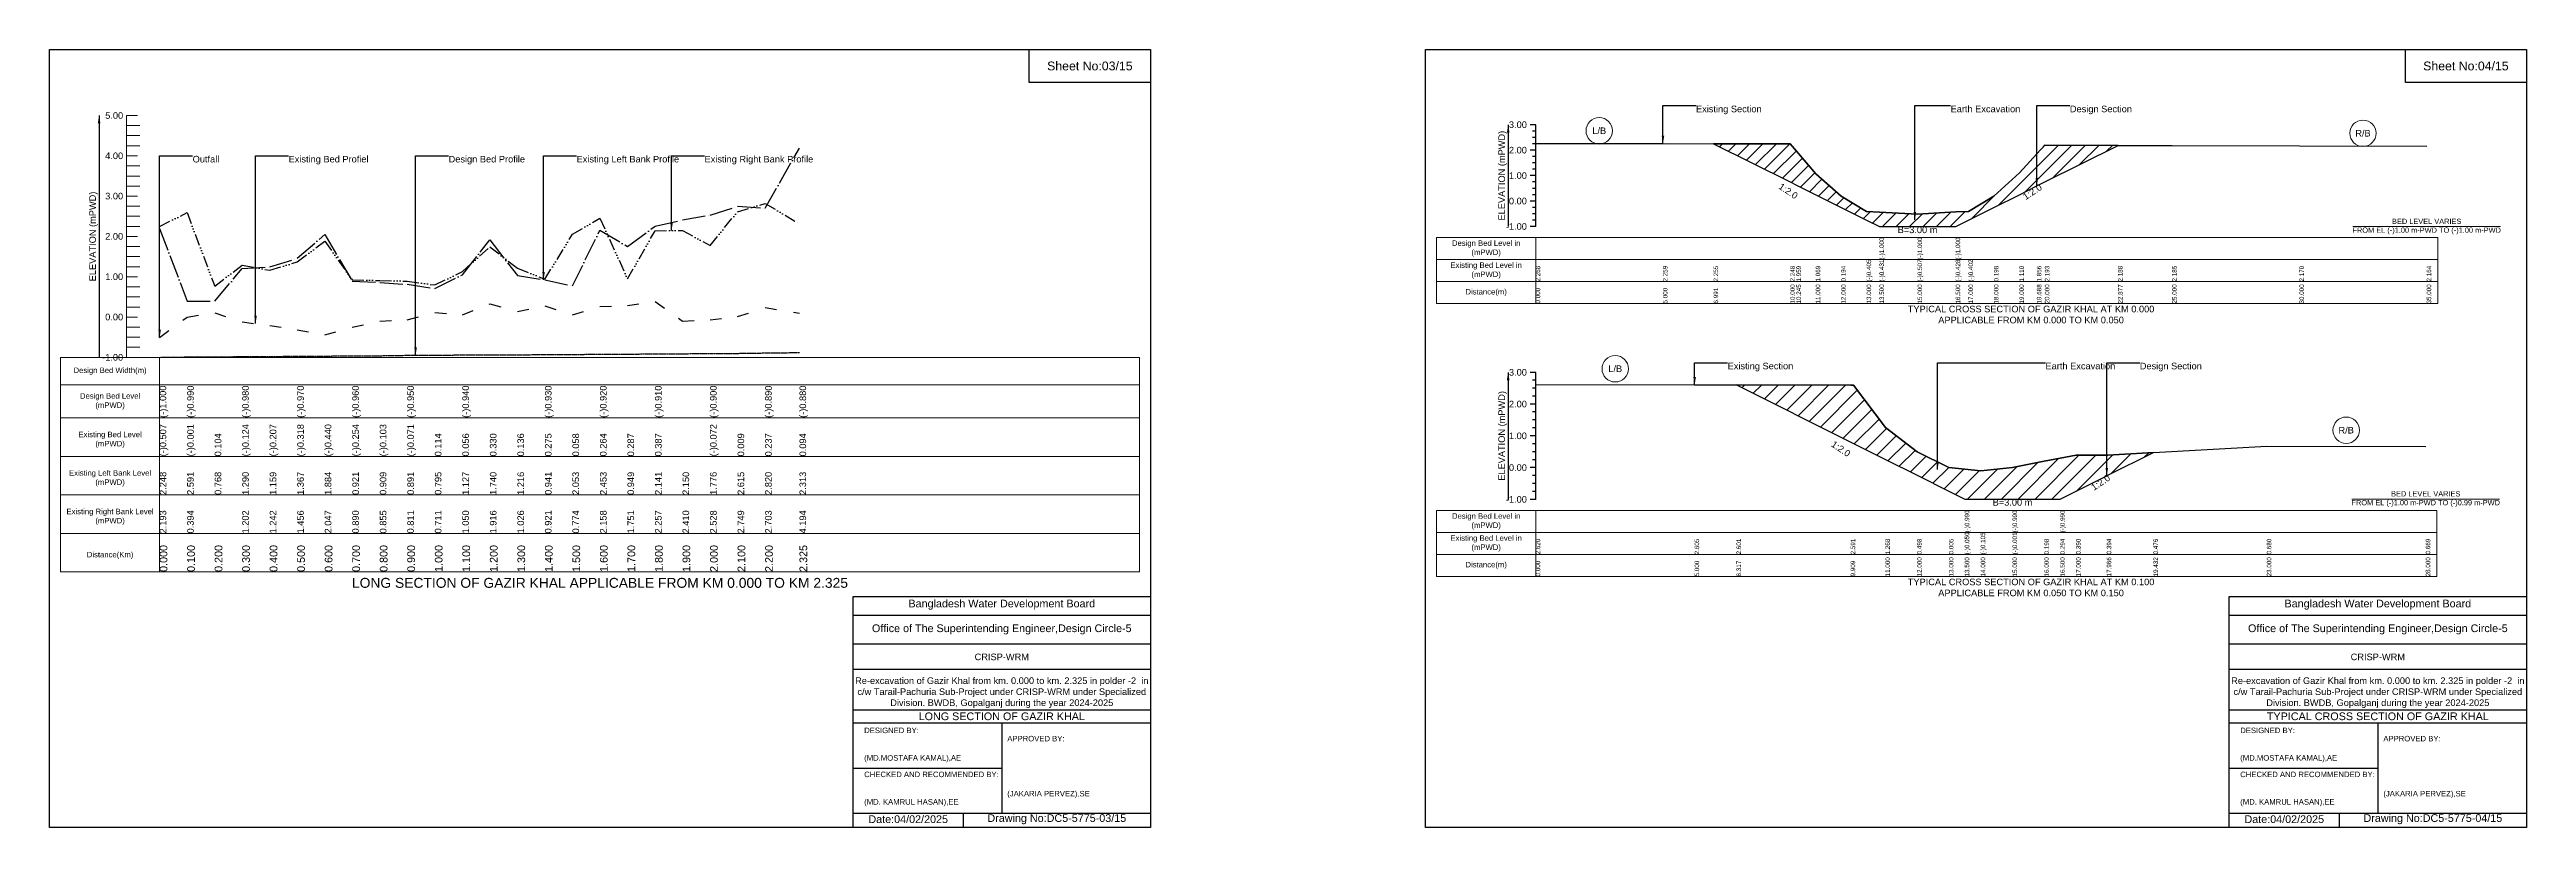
# Model space of a CAD drawing. Header units: inches. Extents: x 91000 to 258000, y -5656 to 9994.
# Drawn here: x 120000 to 138000, y -5656 to 0 of the extents above; entities that cross this region are included whole.
import ezdxf

# ---------------------------------------------------------------- set-up
doc = ezdxf.new("R2010")
doc.units = ezdxf.units.IN
doc.header["$LTSCALE"] = 7
doc.header["$MEASUREMENT"] = 0
for name, pattern in [('ACAD_ISO03W100', [30, 12, -18]), ('ACAD_ISO04W100', [30, 24, -3, 0, -3]), ('ACAD_ISO14W100', [24, 12, -3, 0, -3, 0, -3, 0, -3]), ('CENTER', [2, 1.25, -0.25, 0.25, -0.25])]:
    doc.linetypes.add(name, pattern=pattern)
for name, color, linetype, lineweight in [('Cross section Data Border', 7, 'Continuous', 9), ('Cross Section Labels', 7, 'Continuous', 9), ('Design Bed Level Long Section', 7, 'CENTER', 25), ('Existing Bed Level for Long Section', 7, 'ACAD_ISO03W100', 25), ('Existing Left Bank of Long section', 7, 'ACAD_ISO04W100', 25), ('Existing Right Bank of Long Section', 7, 'ACAD_ISO14W100', 25), ('Existing_Bed_Level for Xsection', 7, 'Continuous', 25), ('Long Section Border', 7, 'Continuous', 9), ('Long Section Labels', 7, 'Continuous', 9), ('Vscale for Long Section', 7, 'Continuous', 9)]:
    doc.layers.add(name, color=color, linetype=linetype, lineweight=lineweight)
doc.styles.get("Standard").update_dxf_attribs({"font": 'arial.ttf'})
doc.dimstyles.get("Standard").update_dxf_attribs({"dimtxt": 0.18, "dimasz": 0.18, "dimexe": 0.18, "dimexo": 0.0625, "dimgap": 0.09, "dimtad": 0, "dimtih": 1, "dimtoh": 1, "dimdec": 4, "dimzin": 0, "dimdsep": 46, "dimtxsty": 'Standard', "dimcen": 0.09, "dimadec": 0, "dimazin": 0, "dimtfac": 1, "dimtdec": 4, "dimtofl": 0, "dimtmove": 0, "dimatfit": 3, "dimfxl": 1, "dimtolj": 1, "dimtzin": 0, "dimarcsym": 0})

msp = doc.modelspace()

# ---------------------------------------------------------------- hatches: boundary and pattern name
at = {"layer": 'Existing_Bed_Level for Xsection'}
h = msp.add_hatch(dxfattribs=at)
h.set_pattern_fill('ANSI31', color=256, scale=555, style=0)
h.paths.add_polyline_path([(132093, -685), (132650, -963), (132695, -986), (132835, -1056), (133020, -1148), (133205, -1241), (133298, -1287), (133575, -1287), (133852, -1287), (133945, -1241), (134130, -1148), (134315, -1056), (134442, -992), (134500, -963), (135032, -697), (134500, -696), (134442, -759), (134315, -897), (134130, -1066), (133945, -1177), (133852, -1181), (133575, -1196), (133298, -1182), (133205, -1177), (133020, -1066), (132835, -904), (132695, -740), (132650, -686)])
h = msp.add_hatch(dxfattribs=at)
h.set_pattern_fill('ANSI31', color=256, scale=693, style=0)
h.paths.add_polyline_path([(132259, -2439), (133089, -2854), (133110, -2864), (133341, -2980), (133572, -3095), (133803, -3211), (133918, -3268), (134034, -3268), (134265, -3268), (134496, -3268), (134612, -3268), (134727, -3211), (134950, -3099), (134958, -3095), (135289, -2930), (134958, -2949), (134950, -2949), (134727, -2950), (134612, -2972), (134496, -2994), (134265, -3040), (134034, -3064), (133918, -3051), (133803, -3039), (133572, -2925), (133341, -2747), (133110, -2441), (133089, -2441)])

# ---------------------------------------------------------------- linework, layer by layer
for points in [[(120000, 0), (128000, 0), (128000, -5656), (120000, -5656)], [(127120, 0), (128000, 0), (128000, -240), (127120, -240)], [(130000, 0), (138000, 0), (138000, -5656), (130000, -5656)], [(137120, 0), (138000, 0), (138000, -240), (137120, -240)]]:
    msp.add_lwpolyline(points, close=True)
for points in [[(125840, -5656), (125840, -3976), (128000, -3976)], [(125840, -4112), (128000, -4112)], [(135840, -5656), (135840, -3976), (138000, -3976)], [(135840, -4112), (138000, -4112)], [(125840, -4320), (128000, -4320)], [(135840, -4320), (138000, -4320)], [(125840, -4504), (128000, -4504)], [(135840, -4504), (138000, -4504)], [(125840, -4800), (128000, -4800)], [(135840, -4800), (138000, -4800)], [(125840, -4896), (128000, -4896)], [(126920, -4896), (126920, -5552)], [(135840, -4896), (138000, -4896)], [(136920, -4896), (136920, -5552)], [(125840, -5224), (126920, -5224)], [(135840, -5224), (136920, -5224)], [(125840, -5552), (128000, -5552)], [(126640, -5552), (126640, -5656)], [(135840, -5552), (138000, -5552)], [(136640, -5552), (136640, -5656)]]:
    msp.add_lwpolyline(points)
at = {"layer": 'Cross section Data Border'}
for points in [[(130080, -1367), (137355, -1367), (137355, -1847), (130080, -1847)], [(130080, -3351), (137348, -3351), (137348, -3831), (130080, -3831)]]:
    msp.add_lwpolyline(points, close=True, dxfattribs=at)
for points in [[(130800, -1367), (130800, -1847)], [(130080, -1527), (137355, -1527)], [(130080, -1687), (137355, -1687)], [(130800, -3351), (130800, -3831)], [(130080, -3511), (137348, -3511)], [(130080, -3671), (137348, -3671)]]:
    msp.add_lwpolyline(points, dxfattribs=at)
at = {"layer": 'Cross Section Labels'}
for points in [[(136739, -1287), (137811, -1287)], [(136732, -3268), (137804, -3268)]]:
    msp.add_lwpolyline(points, dxfattribs=at)
for centre in [(131262, -591), (136812, -609), (131378, -2321), (136690, -2768)]:
    msp.add_circle(centre, 96, dxfattribs=at)
at = {"layer": 'Design Bed Level Long Section'}
msp.add_lwpolyline([(120800, -2238), (121000, -2235), (121200, -2235), (121400, -2232), (121600, -2232), (121800, -2229), (122000, -2229), (122200, -2226), (122400, -2226), (122600, -2223), (122800, -2223), (123000, -2220), (123200, -2220), (123400, -2220), (123600, -2217), (123800, -2217), (124000, -2215), (124200, -2215), (124400, -2212), (124600, -2212), (124800, -2209), (125000, -2209), (125200, -2206), (125450, -2203)], dxfattribs=at)
at = {"layer": 'Existing Bed Level for Long Section'}
msp.add_lwpolyline([(120800, -2094), (121000, -1945), (121200, -1915), (121400, -1981), (121600, -2006), (121800, -2038), (122000, -2074), (122200, -2019), (122400, -1975), (122600, -1966), (122800, -1912), (123000, -1929), (123200, -1848), (123400, -1905), (123600, -1864), (123800, -1928), (124000, -1868), (124200, -1861), (124400, -1832), (124600, -1975), (124800, -1966), (125000, -1942), (125200, -1876), (125450, -1917)], dxfattribs=at)
at = {"layer": 'Existing Left Bank of Long section'}
msp.add_lwpolyline([(120800, -1302), (121000, -1830), (121200, -1830), (121400, -1593), (121600, -1581), (121800, -1518), (122000, -1345), (122200, -1684), (122400, -1694), (122600, -1707), (122800, -1737), (123000, -1637), (123200, -1384), (123400, -1644), (123600, -1675), (123800, -1718), (124000, -1313), (124200, -1432), (124400, -1284), (124600, -1239), (124800, -1204), (125000, -1140), (125200, -1153), (125450, -716)], dxfattribs=at)
at = {"layer": 'Existing Right Bank of Long Section'}
msp.add_lwpolyline([(120800, -1286), (121000, -1186), (121200, -1720), (121400, -1567), (121600, -1605), (121800, -1544), (122000, -1393), (122200, -1675), (122400, -1679), (122600, -1684), (122800, -1712), (123000, -1615), (123200, -1435), (123400, -1589), (123600, -1669), (123800, -1343), (124000, -1226), (124200, -1667), (124400, -1318), (124600, -1315), (124800, -1425), (125000, -1179), (125200, -1119), (125450, -1267)], dxfattribs=at)
at = {"layer": 'Existing_Bed_Level for Xsection'}
for points in [[(130800, -547), (130760, -547)], [(130800, -593), (130776, -593)], [(130800, -640), (130776, -640)], [(130800, -686), (130776, -686)], [(130800, -1287), (130800, -1102), (130800, -917), (130800, -732), (130800, -547)], [(130800, -683), (131725, -684), (132093, -685), (132650, -686), (132695, -740), (132835, -904), (133020, -1066), (133205, -1177), (133298, -1182), (133298, -1182), (133575, -1196), (133575, -1196), (133852, -1181), (133852, -1181), (133945, -1177), (134130, -1066), (134315, -897), (134442, -759), (134500, -696), (135032, -697), (135425, -698), (136350, -701), (137275, -702)], [(130800, -732), (130760, -732)], [(130800, -778), (130776, -778)], [(130800, -825), (130776, -825)], [(130800, -871), (130776, -871)], [(130800, -917), (130760, -917)], [(130800, -963), (130776, -963)], [(130800, -1010), (130776, -1010)], [(130800, -1056), (130776, -1056)], [(130800, -1102), (130760, -1102)], [(130800, -1148), (130776, -1148)], [(130800, -1195), (130776, -1195)], [(130800, -1241), (130776, -1241)], [(130800, -1287), (130760, -1287)], [(130800, -2347), (130760, -2347)], [(130800, -2404), (130776, -2404)], [(130800, -2462), (130776, -2462)], [(130800, -2520), (130776, -2520)], [(130800, -3271), (130800, -3040), (130800, -2809), (130800, -2578), (130800, -2347)], [(130800, -2435), (131955, -2438), (132259, -2439), (133089, -2441), (133110, -2441), (133341, -2747), (133572, -2925), (133803, -3039), (133918, -3051), (133918, -3051), (134034, -3064), (134265, -3040), (134265, -3040), (134496, -2994), (134612, -2972), (134612, -2972), (134727, -2950), (134950, -2949), (134958, -2949), (135289, -2930), (136113, -2883), (137268, -2885)], [(130800, -2578), (130760, -2578)], [(130800, -2635), (130776, -2635)], [(130800, -2693), (130776, -2693)], [(130800, -2809), (130760, -2809)], [(130800, -2751), (130776, -2751)], [(130800, -2866), (130776, -2866)], [(130800, -3040), (130760, -3040)], [(130800, -2924), (130776, -2924)], [(130800, -2982), (130776, -2982)], [(130800, -3097), (130776, -3097)], [(130800, -3155), (130776, -3155)], [(130800, -3213), (130776, -3213)], [(130800, -3271), (130760, -3271)]]:
    msp.add_lwpolyline(points, dxfattribs=at)
for points in [[(132093, -685), (132650, -963), (132695, -986), (132835, -1056), (133020, -1148), (133205, -1241), (133298, -1287), (133298, -1287), (133575, -1287), (133575, -1287), (133852, -1287), (133852, -1287), (133945, -1241), (134130, -1148), (134315, -1056), (134442, -992), (134500, -963), (135032, -697), (135032, -697), (135032, -697), (134500, -696), (134442, -759), (134315, -897), (134130, -1066), (133945, -1177), (133852, -1181), (133852, -1181), (133575, -1196), (133575, -1196), (133298, -1182), (133298, -1182), (133205, -1177), (133020, -1066), (132835, -904), (132695, -740), (132650, -686)], [(132259, -2439), (132259, -2439), (133089, -2854), (133110, -2864), (133341, -2980), (133572, -3095), (133803, -3211), (133918, -3268), (133918, -3268), (134034, -3268), (134265, -3268), (134265, -3268), (134496, -3268), (134612, -3268), (134612, -3268), (134727, -3211), (134950, -3099), (134958, -3095), (135289, -2930), (135289, -2930), (135289, -2930), (134958, -2949), (134950, -2949), (134727, -2950), (134612, -2972), (134612, -2972), (134496, -2994), (134265, -3040), (134265, -3040), (134034, -3064), (133918, -3051), (133918, -3051), (133803, -3039), (133572, -2925), (133341, -2747), (133110, -2441), (133089, -2441), (132259, -2439)]]:
    msp.add_lwpolyline(points, close=True, dxfattribs=at)
at = {"layer": 'Long Section Border'}
msp.add_lwpolyline([(120080, -2238), (127920, -2238), (127920, -3798), (120080, -3798)], close=True, dxfattribs=at)
for points in [[(120800, -2238), (120800, -3798)], [(120080, -2438), (127920, -2438)], [(120080, -2678), (127920, -2678)], [(120080, -2958), (127920, -2958)], [(120080, -3238), (127920, -3238)], [(120080, -3518), (127920, -3518)]]:
    msp.add_lwpolyline(points, dxfattribs=at)
at = {"layer": 'Vscale for Long Section'}
for points in [[(120560, -2238), (120560, -1945), (120560, -1652), (120560, -1359), (120560, -1066), (120560, -773), (120560, -480)], [(120560, -480), (120640, -480)], [(120560, -553), (120656, -553)], [(120560, -626), (120656, -626)], [(120560, -700), (120656, -700)], [(120560, -773), (120640, -773)], [(120560, -846), (120656, -846)], [(120560, -920), (120656, -920)], [(120560, -993), (120656, -993)], [(120560, -1066), (120640, -1066)], [(120560, -1139), (120656, -1139)], [(120560, -1212), (120656, -1212)], [(120560, -1286), (120656, -1286)], [(120560, -1359), (120640, -1359)], [(120560, -1432), (120656, -1432)], [(120560, -1506), (120656, -1506)], [(120560, -1579), (120656, -1579)], [(120560, -1652), (120640, -1652)], [(120560, -1725), (120656, -1725)], [(120560, -1798), (120656, -1798)], [(120560, -1872), (120656, -1872)], [(120560, -1945), (120640, -1945)], [(120560, -2018), (120656, -2018)], [(120560, -2092), (120656, -2092)], [(120560, -2165), (120656, -2165)], [(120560, -2238), (120640, -2238)]]:
    msp.add_lwpolyline(points, dxfattribs=at)

# ---------------------------------------------------------------- texts
for s, insert, char_height, width, attachment_point in [('Sheet No:03/15', (127560, -120), 64, 613.24, 5), ('CRISP-WRM', (126920, -4416), 48, 2240, 5), ('CRISP-WRM', (136920, -4416), 48, 2240, 5), ('Re-excavation of Gazir Khal from km. 0.000 to km. 2.325 in polder -2  in c/w Tarail-Pachuria Sub-Project under CRISP-WRM under Specialized Division. BWDB, Gopalganj during the year 2024-2025', (126920, -4676), 48, 2160, 5), ('Re-excavation of Gazir Khal from km. 0.000 to km. 2.325 in polder -2  in c/w Tarail-Pachuria Sub-Project under CRISP-WRM under Specialized Division. BWDB, Gopalganj during the year 2024-2025', (136920, -4676), 48, 2160, 5), ('LONG SECTION OF GAZIR KHAL', (126920, -4848), 56, 2240, 5), ('TYPICAL CROSS SECTION OF GAZIR KHAL', (136920, -4848), 56, 2240, 5), ('DESIGNED BY:^J^J^J(MD.MOSTAFA KAMAL),AE', (125920, -5056), 40, 1120, 4), ('APPROVED BY:^J^J^J^J^J^J(JAKARIA PERVEZ),SE', (126960, -5216), 40, 1120, 4), ('DESIGNED BY:^J^J^J(MD.MOSTAFA KAMAL),AE', (135920, -5056), 40, 1120, 4), ('APPROVED BY:^J^J^J^J^J^J(JAKARIA PERVEZ),SE', (136960, -5216), 40, 1120, 4), ('CHECKED AND RECOMMENDED BY:^J^J^J(MD. KAMRUL HASAN),EE', (125920, -5376), 40, 1120, 4), ('CHECKED AND RECOMMENDED BY:^J^J^J(MD. KAMRUL HASAN),EE', (135920, -5376), 40, 1120, 4), ('Date:04/02/2025', (126240, -5596), 56, 1120, 5), ('Drawing No:DC5-5775-03/15', (127320, -5596), 56, 1760, 5), ('Date:04/02/2025', (136240, -5596), 56, 1120, 5), ('Drawing No:DC5-5775-04/15', (137320, -5596), 56, 1760, 5)]:
    msp.add_mtext(s, dxfattribs=dict(insert=insert, char_height=char_height, width=width, attachment_point=attachment_point))
at = {"attachment_point": 5}
for s, insert, char_height in [('Sheet No:04/15', (137560, -120), 64), ('Bangladesh Water Development Board', (126920, -4036), 56), ('Bangladesh Water Development Board', (136920, -4036), 56), ('Office of The Superintending Engineer,Design Circle-5', (126920, -4216), 56), ('Office of The Superintending Engineer,Design Circle-5', (136920, -4216), 56)]:
    msp.add_mtext(s, dxfattribs=dict(at, insert=insert, char_height=char_height))
at = {"layer": 'Cross section Data Border', "char_height": 40, "width": 640, "attachment_point": 5}
for s, insert in [('Design Bed Level in (mPWD)', (130440, -1447)), ('Existing Bed Level in (mPWD)', (130440, -1607)), ('Distance(m)', (130440, -1767)), ('Design Bed Level in (mPWD)', (130440, -3431)), ('Existing Bed Level in (mPWD)', (130440, -3591)), ('Distance(m)', (130440, -3751))]:
    msp.add_mtext(s, dxfattribs=dict(at, insert=insert))
at = {"layer": 'Cross Section Labels'}
for s, insert, char_height, attachment_point in [('Existing Section', (131965, -408), 48, 1), ('Earth Excavation', (133815, -408), 48, 1), ('Design Section', (134682, -408), 48, 1), ('L/B', (131262, -591), 48, 5), ('R/B', (136812, -609), 48, 5), ('BED LEVEL VARIES ^JFROM EL (-)1.00 m-PWD TO (-)1.00 m-PWD', (137275, -1287), 38.4, 5), ('B=3.00 m', (133575, -1287), 48, 2), ('TYPICAL CROSS SECTION OF GAZIR KHAL AT KM 0.000^JAPPLICABLE FROM KM 0.000 TO KM 0.050', (134400, -1927), 48, 5), ('L/B', (131378, -2321), 48, 5), ('Existing Section', (132195, -2277), 48, 1), ('Earth Excavation', (134505, -2277), 48, 1), ('Design Section', (135190, -2277), 48, 1), ('R/B', (136690, -2768), 48, 5), ('BED LEVEL VARIES ^JFROM EL (-)1.00 m-PWD TO (-)0.99 m-PWD', (137268, -3268), 38.4, 5), ('B=3.00 m', (134265, -3268), 48, 2), ('TYPICAL CROSS SECTION OF GAZIR KHAL AT KM 0.100^JAPPLICABLE FROM KM 0.050 TO KM 0.150', (134400, -3911), 48, 5)]:
    msp.add_mtext(s, dxfattribs=dict(at, insert=insert, char_height=char_height, attachment_point=attachment_point))
at = {"layer": 'Cross Section Labels', "char_height": 48, "attachment_point": 2}
for insert, rotation in [((132649, -1009), 326.3099), ((134396, -1015), 33.6901), ((133031, -2883), 326.3099), ((134892, -3128), 33.6901)]:
    msp.add_mtext('1:2.0', dxfattribs=dict(at, insert=insert, rotation=rotation))
at = {"layer": 'Existing_Bed_Level for Xsection', "char_height": 48, "attachment_point": 6}
for s, insert in [('3.00', (130736, -547)), ('2.00', (130736, -732)), ('1.00', (130736, -917)), ('0.00', (130736, -1102)), ('-1.00', (130736, -1287)), ('3.00', (130736, -2347)), ('2.00', (130736, -2578)), ('1.00', (130736, -2809)), ('0.00', (130736, -3040)), ('-1.00', (130736, -3271))]:
    msp.add_mtext(s, dxfattribs=dict(at, insert=insert))
at = {"layer": 'Existing_Bed_Level for Xsection', "rotation": 90}
for s, insert, char_height, attachment_point in [('ELEVATION (mPWD)', (130560, -917), 48, 5), ('(-)1.000', (133298, -1527), 32.8, 1), ('(-)1.000', (133575, -1527), 32.8, 1), ('(-)1.000', (133852, -1527), 32.8, 1), ('2.268', (130800, -1687), 32.8, 1), ('2.259', (131725, -1687), 32.8, 1), ('2.255', (132093, -1687), 32.8, 1), ('2.248', (132650, -1687), 32.8, 1), ('1.959', (132695, -1687), 32.8, 1), ('1.069', (132835, -1687), 32.8, 1), ('0.194', (133020, -1687), 32.8, 1), ('(-)0.405', (133205, -1687), 32.8, 1), ('(-)0.431', (133298, -1687), 32.8, 1), ('(-)0.507', (133575, -1687), 32.8, 1), ('(-)0.428', (133852, -1687), 32.8, 1), ('(-)0.402', (133945, -1687), 32.8, 1), ('0.198', (134130, -1687), 32.8, 1), ('1.110', (134315, -1687), 32.8, 1), ('1.856', (134442, -1687), 32.8, 1), ('2.193', (134500, -1687), 32.8, 1), ('2.188', (135032, -1687), 32.8, 1), ('2.185', (135425, -1687), 32.8, 1), ('2.170', (136350, -1687), 32.8, 1), ('2.164', (137275, -1687), 32.8, 1), ('0.000', (130800, -1847), 32.8, 1), ('5.000', (131725, -1847), 32.8, 1), ('6.991', (132093, -1847), 32.8, 1), ('10.000', (132650, -1847), 32.8, 1), ('10.245', (132695, -1847), 32.8, 1), ('11.000', (132835, -1847), 32.8, 1), ('12.000', (133020, -1847), 32.8, 1), ('13.000', (133205, -1847), 32.8, 1), ('13.500', (133298, -1847), 32.8, 1), ('15.000', (133575, -1847), 32.8, 1), ('16.500', (133852, -1847), 32.8, 1), ('17.000', (133945, -1847), 32.8, 1), ('18.000', (134130, -1847), 32.8, 1), ('19.000', (134315, -1847), 32.8, 1), ('19.688', (134442, -1847), 32.8, 1), ('20.000', (134500, -1847), 32.8, 1), ('22.877', (135032, -1847), 32.8, 1), ('25.000', (135425, -1847), 32.8, 1), ('30.000', (136350, -1847), 32.8, 1), ('35.000', (137275, -1847), 32.8, 1), ('ELEVATION (mPWD)', (130560, -2809), 48, 5), ('(-)0.990', (133918, -3511), 32.8, 1), ('(-)0.990', (134265, -3511), 32.8, 1), ('(-)0.990', (134612, -3511), 32.8, 1), ('2.620', (130800, -3671), 32.8, 1), ('2.605', (131955, -3671), 32.8, 1), ('2.601', (132259, -3671), 32.8, 1), ('2.591', (133089, -3671), 32.8, 1), ('1.268', (133341, -3671), 32.8, 1), ('0.498', (133572, -3671), 32.8, 1), ('0.005', (133803, -3671), 32.8, 1), ('(-)0.050', (133918, -3671), 32.8, 1), ('(-)0.105', (134034, -3671), 32.8, 1), ('(-)0.001', (134265, -3671), 32.8, 1), ('0.198', (134496, -3671), 32.8, 1), ('0.294', (134612, -3671), 32.8, 1), ('0.390', (134727, -3671), 32.8, 1), ('0.394', (134950, -3671), 32.8, 1), ('0.476', (135289, -3671), 32.8, 1), ('0.680', (136113, -3671), 32.8, 1), ('0.669', (137268, -3671), 32.8, 1), ('0.000', (130800, -3831), 32.8, 1), ('5.000', (131955, -3831), 32.8, 1), ('6.317', (132259, -3831), 32.8, 1), ('9.909', (133089, -3831), 32.8, 1), ('11.000', (133341, -3831), 32.8, 1), ('12.000', (133572, -3831), 32.8, 1), ('13.000', (133803, -3831), 32.8, 1), ('13.500', (133918, -3831), 32.8, 1), ('14.000', (134034, -3831), 32.8, 1), ('15.000', (134265, -3831), 32.8, 1), ('16.000', (134496, -3831), 32.8, 1), ('16.500', (134612, -3831), 32.8, 1), ('17.000', (134727, -3831), 32.8, 1), ('17.966', (134950, -3831), 32.8, 1), ('19.432', (135289, -3831), 32.8, 1), ('23.000', (136113, -3831), 32.8, 1), ('28.000', (137268, -3831), 32.8, 1)]:
    msp.add_mtext(s, dxfattribs=dict(at, insert=insert, char_height=char_height, attachment_point=attachment_point))
at = {"layer": 'Long Section Border', "attachment_point": 5}
for s, insert, char_height in [('Design Bed Width(m)', (120440, -2338), 40), ('Design Bed Level^J(mPWD)', (120440, -2558), 40), ('Existing Bed Level^J(mPWD)', (120440, -2838), 40), ('Existing Left Bank Level^J(mPWD)', (120440, -3118), 40), ('Existing Right Bank Level^J(mPWD)', (120440, -3398), 40), ('Distance(Km)', (120440, -3678), 40), ('LONG SECTION OF GAZIR KHAL APPLICABLE FROM KM 0.000 TO KM 2.325', (124000, -3878), 72)]:
    msp.add_mtext(s, dxfattribs=dict(at, insert=insert, char_height=char_height))
at = {"layer": 'Long Section Labels', "char_height": 48, "attachment_point": 1}
for s, insert in [('Outfall', (121040, -773)), ('Existing Bed Profiel', (121737, -773)), ('Design Bed Profile', (122900, -773)), ('Existing Left Bank Profile', (123830, -773)), ('Existing Right Bank Profile', (124760, -773))]:
    msp.add_mtext(s, dxfattribs=dict(at, insert=insert))
at = {"layer": 'Vscale for Long Section', "char_height": 48, "attachment_point": 6}
for s, insert in [('5.00', (120535, -480)), ('4.00', (120535, -773)), ('3.00', (120535, -1066)), ('2.00', (120535, -1359)), ('1.00', (120535, -1652)), ('0.00', (120535, -1945)), ('-1.00', (120535, -2238))]:
    msp.add_mtext(s, dxfattribs=dict(at, insert=insert))
at = {"layer": 'Vscale for Long Section', "rotation": 90}
for s, insert, char_height, attachment_point in [('ELEVATION (mPWD)', (120320, -1359), 48, 5), ('(-)1.000', (120800, -2678), 48, 1), ('(-)0.990', (121000, -2678), 48, 1), ('(-)0.990', (121000, -2678), 48, 1), ('(-)0.980', (121400, -2678), 48, 1), ('(-)0.980', (121400, -2678), 48, 1), ('(-)0.970', (121800, -2678), 48, 1), ('(-)0.970', (121800, -2678), 48, 1), ('(-)0.960', (122200, -2678), 48, 1), ('(-)0.960', (122200, -2678), 48, 1), ('(-)0.950', (122600, -2678), 48, 1), ('(-)0.950', (122600, -2678), 48, 1), ('(-)0.940', (123000, -2678), 48, 1), ('(-)0.940', (123000, -2678), 48, 1), ('(-)0.940', (123000, -2678), 48, 1), ('(-)0.930', (123600, -2678), 48, 1), ('(-)0.930', (123600, -2678), 48, 1), ('(-)0.920', (124000, -2678), 48, 1), ('(-)0.920', (124000, -2678), 48, 1), ('(-)0.910', (124400, -2678), 48, 1), ('(-)0.910', (124400, -2678), 48, 1), ('(-)0.900', (124800, -2678), 48, 1), ('(-)0.900', (124800, -2678), 48, 1), ('(-)0.890', (125200, -2678), 48, 1), ('(-)0.880', (125450, -2678), 48, 1), ('(-)0.507', (120800, -2958), 48, 1), ('(-)0.001', (121000, -2958), 48, 1), ('0.104', (121200, -2958), 48, 1), ('(-)0.124', (121400, -2958), 48, 1), ('(-)0.207', (121600, -2958), 48, 1), ('(-)0.318', (121800, -2958), 48, 1), ('(-)0.440', (122000, -2958), 48, 1), ('(-)0.254', (122200, -2958), 48, 1), ('(-)0.103', (122400, -2958), 48, 1), ('(-)0.103', (122400, -2958), 48, 1), ('(-)0.071', (122600, -2958), 48, 1), ('0.114', (122800, -2958), 48, 1), ('0.056', (123000, -2958), 48, 1), ('0.330', (123200, -2958), 48, 1), ('0.136', (123400, -2958), 48, 1), ('0.275', (123600, -2958), 48, 1), ('0.058', (123800, -2958), 48, 1), ('0.264', (124000, -2958), 48, 1), ('0.287', (124200, -2958), 48, 1), ('0.387', (124400, -2958), 48, 1), ('(-)0.072', (124800, -2958), 48, 1), ('0.009', (125000, -2958), 48, 1), ('0.237', (125200, -2958), 48, 1), ('0.094', (125450, -2958), 48, 1), ('2.248', (120800, -3238), 48, 1), ('2.591', (121000, -3238), 48, 1), ('0.768', (121200, -3238), 48, 1), ('1.290', (121400, -3238), 48, 1), ('1.159', (121600, -3238), 48, 1), ('1.367', (121800, -3238), 48, 1), ('1.884', (122000, -3238), 48, 1), ('0.921', (122200, -3238), 48, 1), ('0.909', (122400, -3238), 48, 1), ('0.891', (122600, -3238), 48, 1), ('0.795', (122800, -3238), 48, 1), ('1.127', (123000, -3238), 48, 1), ('1.740', (123200, -3238), 48, 1), ('1.216', (123400, -3238), 48, 1), ('0.941', (123600, -3238), 48, 1), ('2.053', (123800, -3238), 48, 1), ('2.453', (124000, -3238), 48, 1), ('0.949', (124200, -3238), 48, 1), ('2.141', (124400, -3238), 48, 1), ('2.150', (124600, -3238), 48, 1), ('1.776', (124800, -3238), 48, 1), ('2.615', (125000, -3238), 48, 1), ('2.820', (125200, -3238), 48, 1), ('2.313', (125450, -3238), 48, 1), ('2.193', (120800, -3518), 48, 1), ('0.394', (121000, -3518), 48, 1), ('0.394', (121000, -3518), 48, 1), ('1.202', (121400, -3518), 48, 1), ('1.242', (121600, -3518), 48, 1), ('1.456', (121800, -3518), 48, 1), ('2.047', (122000, -3518), 48, 1), ('0.890', (122200, -3518), 48, 1), ('0.855', (122400, -3518), 48, 1), ('0.811', (122600, -3518), 48, 1), ('0.711', (122800, -3518), 48, 1), ('1.050', (123000, -3518), 48, 1), ('1.916', (123200, -3518), 48, 1), ('1.026', (123400, -3518), 48, 1), ('0.921', (123600, -3518), 48, 1), ('0.774', (123800, -3518), 48, 1), ('2.158', (124000, -3518), 48, 1), ('1.751', (124200, -3518), 48, 1), ('2.257', (124400, -3518), 48, 1), ('2.410', (124600, -3518), 48, 1), ('2.528', (124800, -3518), 48, 1), ('2.749', (125000, -3518), 48, 1), ('2.703', (125200, -3518), 48, 1), ('4.194', (125450, -3518), 48, 1), ('0.000', (120800, -3798), 56, 1), ('0.100', (121000, -3798), 56, 1), ('0.200', (121200, -3798), 56, 1), ('0.300', (121400, -3798), 56, 1), ('0.400', (121600, -3798), 56, 1), ('0.500', (121800, -3798), 56, 1), ('0.600', (122000, -3798), 56, 1), ('0.700', (122200, -3798), 56, 1), ('0.800', (122400, -3798), 56, 1), ('0.900', (122600, -3798), 56, 1), ('1.000', (122800, -3798), 56, 1), ('1.100', (123000, -3798), 56, 1), ('1.200', (123200, -3798), 56, 1), ('1.300', (123400, -3798), 56, 1), ('1.400', (123600, -3798), 56, 1), ('1.500', (123800, -3798), 56, 1), ('1.600', (124000, -3798), 56, 1), ('1.700', (124200, -3798), 56, 1), ('1.800', (124400, -3798), 56, 1), ('1.900', (124600, -3798), 56, 1), ('2.000', (124800, -3798), 56, 1), ('2.100', (125000, -3798), 56, 1), ('2.200', (125200, -3798), 56, 1), ('2.325', (125450, -3798), 56, 1)]:
    msp.add_mtext(s, dxfattribs=dict(at, insert=insert, char_height=char_height, attachment_point=attachment_point))

# ---------------------------------------------------------------- leaders
at = {"layer": 'Cross Section Labels', "annotation_type": 0, "has_hookline": 1, "hookline_direction": 0}
for points, text_width in [([(131725, -684), (131725, -408), (131965, -408)], 467), ([(133556, -1238), (133556, -408), (133815, -408)], 497), ([(134442, -992), (134442, -408), (134682, -408)], 441), ([(131955, -2438), (131955, -2277), (132195, -2277)], 467), ([(133720, -3054), (133720, -2277), (134505, -2277)], 497), ([(134950, -3099), (134950, -2277), (135190, -2277)], 441)]:
    msp.add_leader(points, dimstyle='Standard', override={"dimasz": 57.6}, dxfattribs=dict(at, text_width=text_width))
at = {"layer": 'Existing_Bed_Level for Xsection'}
for points in [[(130600, -547), (130600, -1287)], [(130600, -2347), (130600, -3271)]]:
    msp.add_leader(points, dimstyle='Standard', override={"dimasz": 57.6}, dxfattribs=at)
at = {"layer": 'Long Section Labels', "annotation_type": 0, "has_hookline": 1, "hookline_direction": 0}
for points, text_width in [([(120800, -2094), (120800, -773), (121040, -773)], 186), ([(121497, -1993), (121497, -773), (121737, -773)], 571), ([(122660, -2223), (122660, -773), (122900, -773)], 547), ([(123590, -1674), (123590, -773), (123830, -773)], 737), ([(124520, -1316), (124520, -773), (124760, -773)], 782)]:
    msp.add_leader(points, dimstyle='Standard', override={"dimasz": 57.6}, dxfattribs=dict(at, text_width=text_width))
at = {"layer": 'Vscale for Long Section'}
msp.add_leader([(120360, -480), (120360, -2238)], dimstyle='Standard', override={"dimasz": 57.6}, dxfattribs=at)

doc.saveas('drawing.dxf')
